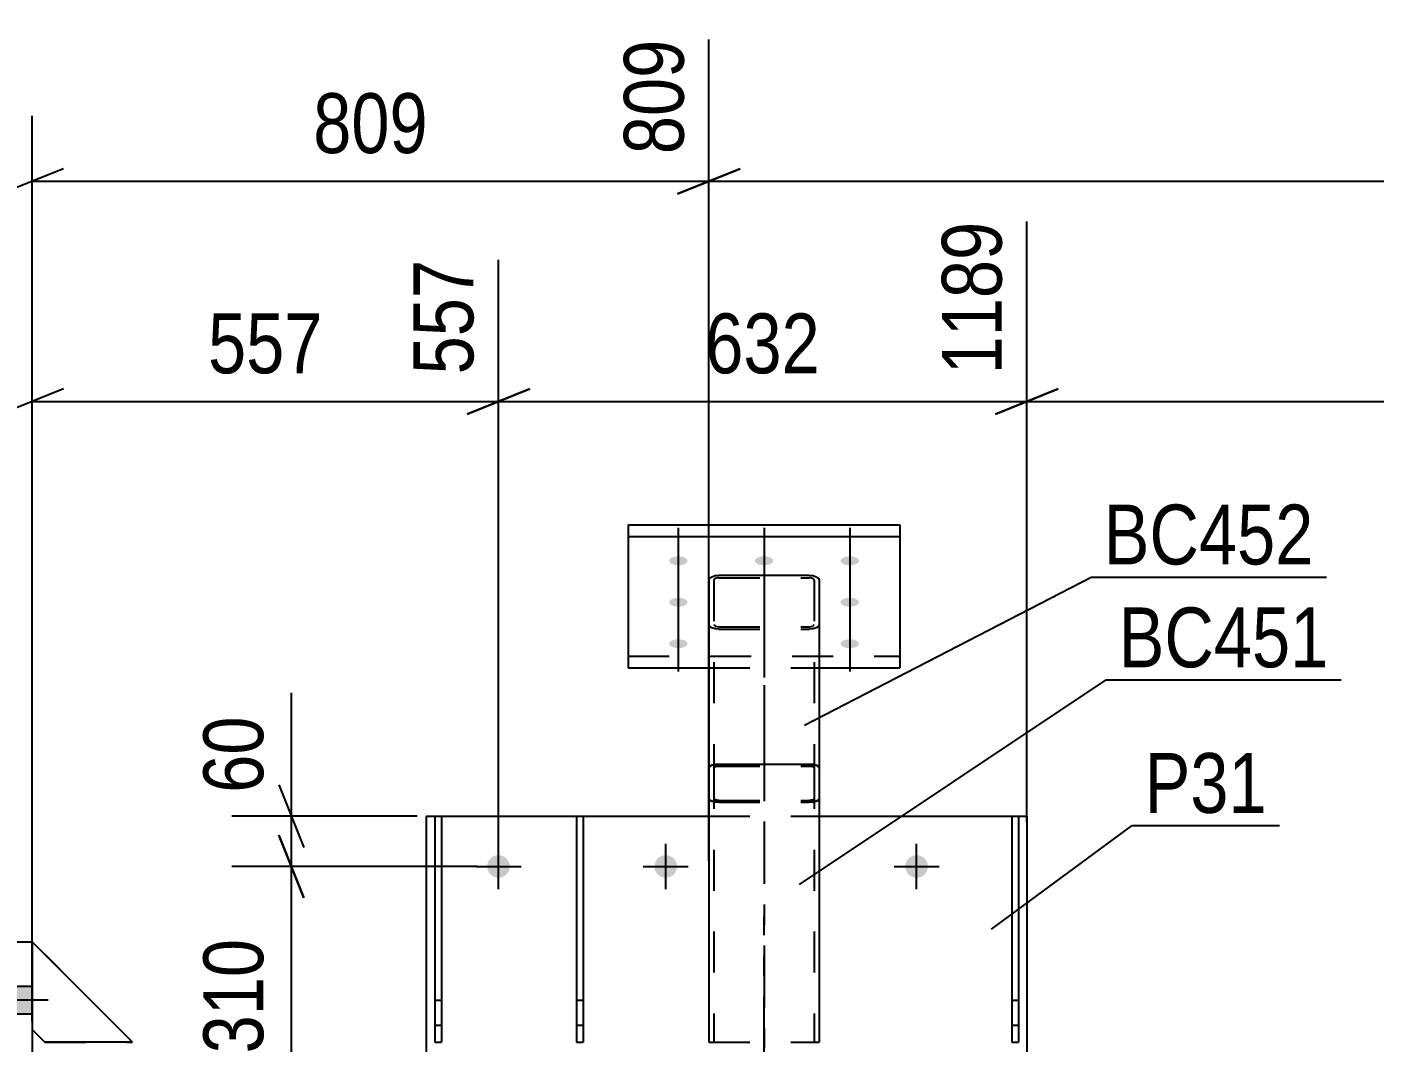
# Model space of a CAD drawing. Header units: millimetres. Extents: x -93 to 748, y -451 to 143.
# Drawn here: x -55.3 to 9.2, y -237.1 to -188.6 of the extents above; entities that cross this region are included whole.
import ezdxf

# ---------------------------------------------------------------- set-up
doc = ezdxf.new("R2010")
doc.units = ezdxf.units.MM
doc.linetypes.add('DXK_LINE_DOT2', pattern=[3.9198, 1.9599, -1.9599])
doc.linetypes.add('DXK_LINE_DOT3', pattern=[5.9187, 2.979, -0.9799, 0.9799, -0.9799])
doc.styles.add('Arial Narrow', font='ARIALN.TTF', dxfattribs={"height": 0.2})

# ---------------------------------------------------------------- blocks, each defined once
blk = doc.blocks.new('Part-761544515-2411 - 2218')
at = {"color": 2, "linetype": 'Continuous'}
for p, q in [((-8.153, -226.32), (-7.833, -226.32)), ((-8.153, -226.32), (-8.153, -237.12)), ((-7.833, -226.32), (-7.833, -237.12)), ((-8.153, -235.12), (-7.833, -235.12)), ((-8.153, -237.12), (-7.833, -237.12))]:
    blk.add_line(p, q, dxfattribs=at)
at = {"color": 7, "linetype": 'DXK_LINE_DOT2'}
blk.add_line((-8.153, -236.32), (-7.833, -236.32), dxfattribs=at)
blk = doc.blocks.new('Part-761544515-2421 - 2218')
at = {"color": 2, "linetype": 'Continuous'}
for p, q in [((-28.973, -226.32), (-28.653, -226.32)), ((-28.973, -226.32), (-28.973, -237.12)), ((-28.653, -226.32), (-28.653, -237.12)), ((-28.973, -235.12), (-28.653, -235.12)), ((-28.973, -237.12), (-28.653, -237.12))]:
    blk.add_line(p, q, dxfattribs=at)
at = {"color": 7, "linetype": 'DXK_LINE_DOT2'}
blk.add_line((-28.973, -236.32), (-28.653, -236.32), dxfattribs=at)
blk = doc.blocks.new('Bolt-761544515-2227 - 2218')
at = {"linetype": 'Continuous'}
for points in [[(-56, -234.461), (-56, -235.781), (-55, -235.781), (-55, -234.461)], [(-56, -234.461), (-56, -235.781), (-55, -235.781), (-55, -234.461)], [(-56, -234.461), (-56, -235.781), (-55, -235.781), (-55, -234.461)], [(-56, -234.461), (-56, -235.781), (-55, -235.781), (-55, -234.461)], [(-56, -240.461), (-56, -241.781), (-55, -241.781), (-55, -240.461)], [(-56, -240.461), (-56, -241.781), (-55, -241.781), (-55, -240.461)], [(-56, -246.461), (-56, -247.781), (-55, -247.781), (-55, -246.461)], [(-56, -246.461), (-56, -247.781), (-55, -247.781), (-55, -246.461)], [(-56, -246.461), (-56, -247.781), (-55, -247.781), (-55, -246.461)], [(-56, -246.461), (-56, -247.781), (-55, -247.781), (-55, -246.461)]]:
    blk.add_hatch(color=1, dxfattribs=at).paths.add_polyline_path(points)
at = {"color": 1, "linetype": 'Continuous'}
for p, q in [((-55, -234.461), (-56, -234.461)), ((-55, -234.461), (-56, -234.461)), ((-55, -234.461), (-56, -234.461)), ((-55, -234.461), (-56, -234.461)), ((-54.24, -235.121), (-59, -235.121)), ((-54.24, -235.121), (-59, -235.121)), ((-54.24, -235.121), (-59, -235.121)), ((-54.24, -235.121), (-59, -235.121)), ((-55, -235.781), (-56, -235.781)), ((-55, -235.781), (-56, -235.781)), ((-55, -235.781), (-56, -235.781)), ((-55, -235.781), (-56, -235.781)), ((-55, -240.461), (-56, -240.461)), ((-55, -240.461), (-56, -240.461)), ((-54.24, -241.121), (-59, -241.121)), ((-54.24, -241.121), (-59, -241.121)), ((-55, -241.781), (-56, -241.781)), ((-55, -241.781), (-56, -241.781)), ((-55, -246.461), (-56, -246.461)), ((-55, -246.461), (-56, -246.461)), ((-55, -246.461), (-56, -246.461)), ((-55, -246.461), (-56, -246.461)), ((-54.24, -247.121), (-59, -247.121)), ((-54.24, -247.121), (-59, -247.121)), ((-54.24, -247.121), (-59, -247.121)), ((-54.24, -247.121), (-59, -247.121)), ((-55, -247.781), (-56, -247.781)), ((-55, -247.781), (-56, -247.781)), ((-55, -247.781), (-56, -247.781)), ((-55, -247.781), (-56, -247.781))]:
    blk.add_line(p, q, dxfattribs=at)
blk = doc.blocks.new('Bolt-761544515-2231 - 2218')
at = {"linetype": 'Continuous'}
for points in [[(-32.701, -228.18, -1), (-32.702, -229.26, -1)], [(-24.701, -228.18, -1), (-24.702, -229.26, -1)], [(-12.701, -228.18, -1), (-12.702, -229.26, -1)]]:
    blk.add_hatch(color=1, dxfattribs=at).paths.add_polyline_path(points)
at = {"color": 1, "linetype": 'Continuous'}
for p, q in [((-32.702, -229.8), (-32.702, -227.64)), ((-24.702, -229.8), (-24.702, -227.64)), ((-12.702, -229.8), (-12.702, -227.64)), ((-33.782, -228.72), (-31.622, -228.72)), ((-25.782, -228.72), (-23.622, -228.72)), ((-13.782, -228.72), (-11.622, -228.72))]:
    blk.add_line(p, q, dxfattribs=at)
blk = doc.blocks.new('Part-761544515-2358 - 2218')
at = {"color": 2, "linetype": 'Continuous'}
for p, q in [((-36.152, -226.32), (-36.152, -226.32)), ((-36.152, -226.32), (-36.152, -237.121)), ((-36.152, -226.32), (-35.752, -226.32)), ((-35.432, -226.32), (-28.973, -226.32)), ((-28.653, -226.32), (-22.64, -226.32)), ((-17.36, -226.32), (-8.153, -226.32)), ((-7.833, -226.32), (-7.433, -226.32)), ((-7.433, -226.32), (-7.433, -237.121)), ((-36.152, -255.92), (-36.152, -245.121)), ((-7.433, -255.92), (-7.433, -245.121)), ((-36.152, -255.92), (-36.152, -255.92)), ((-36.152, -255.92), (-35.752, -255.92)), ((-35.432, -255.92), (-28.973, -255.92)), ((-28.653, -255.92), (-22.64, -255.92)), ((-17.36, -255.92), (-8.153, -255.92)), ((-7.833, -255.92), (-7.433, -255.92))]:
    blk.add_line(p, q, dxfattribs=at)
at = {"color": 7, "linetype": 'DXK_LINE_DOT2'}
for p, q in [((-36.152, -226.32), (-36.152, -255.92)), ((-36.152, -226.32), (-36.152, -226.32)), ((-35.752, -226.32), (-35.432, -226.32)), ((-28.973, -226.32), (-28.653, -226.32)), ((-22.64, -226.32), (-17.36, -226.32)), ((-8.153, -226.32), (-7.833, -226.32)), ((-7.433, -226.32), (-7.433, -255.92)), ((-36.152, -237.121), (-36.152, -245.121)), ((-7.433, -237.121), (-7.433, -245.121)), ((-36.152, -255.92), (-36.152, -255.92)), ((-35.752, -255.92), (-35.432, -255.92)), ((-28.973, -255.92), (-28.653, -255.92)), ((-22.64, -255.92), (-17.36, -255.92)), ((-8.153, -255.92), (-7.833, -255.92))]:
    blk.add_line(p, q, dxfattribs=at)
blk = doc.blocks.new('Part-761544515-2302 - 2218')
at = {"color": 2, "linetype": 'Continuous'}
for p, q in [((-56, -249.921), (-56, -232.321)), ((-56, -232.321), (-55, -232.321)), ((-55, -232.321), (-55, -249.921)), ((-55, -249.921), (-56, -249.921))]:
    blk.add_line(p, q, dxfattribs=at)
blk = doc.blocks.new('Part-761544515-2416 - 2218')
at = {"color": 2, "linetype": 'Continuous'}
for p, q in [((-35.752, -226.32), (-35.432, -226.32)), ((-35.752, -226.32), (-35.752, -237.12)), ((-35.432, -226.32), (-35.432, -237.12)), ((-35.752, -235.12), (-35.432, -235.12)), ((-35.752, -237.12), (-35.432, -237.12))]:
    blk.add_line(p, q, dxfattribs=at)
at = {"color": 7, "linetype": 'DXK_LINE_DOT2'}
blk.add_line((-35.752, -236.32), (-35.432, -236.32), dxfattribs=at)
blk = doc.blocks.new('Part-761544515-2313 - 2218')
at = {"color": 2, "linetype": 'Continuous'}
for p, q in [((-26.5, -212.378), (-13.5, -212.378)), ((-26.5, -212.378), (-26.5, -219.226)), ((-13.5, -212.378), (-13.5, -219.226)), ((-26.5, -212.938), (-13.5, -212.938)), ((-26.5, -219.226), (-22.64, -219.226)), ((-17.36, -219.226), (-13.5, -219.226))]:
    blk.add_line(p, q, dxfattribs=at)
at = {"color": 7, "linetype": 'DXK_LINE_DOT2'}
for p, q in [((-26.5, -218.666), (-13.5, -218.666)), ((-22.64, -219.226), (-17.36, -219.226))]:
    blk.add_line(p, q, dxfattribs=at)
blk = doc.blocks.new('Bolt-761544515-2260 - 2218')
at = {"linetype": 'Continuous'}
for points in [[(-24.1, -213.886), (-24.008, -213.891), (-23.921, -213.905), (-23.841, -213.927), (-23.773, -213.957), (-23.718, -213.993), (-23.681, -214.033), (-23.662, -214.077), (-23.662, -214.121), (-23.681, -214.165), (-23.718, -214.205), (-23.773, -214.241), (-23.841, -214.271), (-23.921, -214.293), (-24.008, -214.307), (-24.1, -214.312), (-24.191, -214.307), (-24.279, -214.293), (-24.358, -214.271), (-24.427, -214.241), (-24.481, -214.205), (-24.518, -214.165), (-24.537, -214.121), (-24.537, -214.077), (-24.518, -214.033), (-24.481, -213.993), (-24.427, -213.957), (-24.358, -213.927), (-24.279, -213.905), (-24.191, -213.891)], [(-20, -213.886), (-19.908, -213.891), (-19.821, -213.905), (-19.741, -213.927), (-19.673, -213.957), (-19.618, -213.993), (-19.581, -214.033), (-19.562, -214.077), (-19.562, -214.121), (-19.581, -214.165), (-19.618, -214.205), (-19.673, -214.241), (-19.741, -214.271), (-19.821, -214.293), (-19.908, -214.307), (-20, -214.312), (-20.091, -214.307), (-20.179, -214.293), (-20.258, -214.271), (-20.327, -214.241), (-20.381, -214.205), (-20.418, -214.165), (-20.437, -214.121), (-20.437, -214.077), (-20.418, -214.033), (-20.381, -213.993), (-20.327, -213.957), (-20.258, -213.927), (-20.179, -213.905), (-20.091, -213.891)], [(-15.9, -213.886), (-15.808, -213.891), (-15.721, -213.905), (-15.641, -213.927), (-15.573, -213.957), (-15.518, -213.993), (-15.481, -214.033), (-15.462, -214.077), (-15.462, -214.121), (-15.481, -214.165), (-15.518, -214.205), (-15.573, -214.241), (-15.641, -214.271), (-15.721, -214.293), (-15.808, -214.307), (-15.9, -214.312), (-15.991, -214.307), (-16.079, -214.293), (-16.158, -214.271), (-16.227, -214.241), (-16.281, -214.205), (-16.318, -214.165), (-16.337, -214.121), (-16.337, -214.077), (-16.318, -214.033), (-16.281, -213.993), (-16.227, -213.957), (-16.158, -213.927), (-16.079, -213.905), (-15.991, -213.891)], [(-24.1, -215.869), (-24.008, -215.874), (-23.921, -215.888), (-23.841, -215.91), (-23.773, -215.94), (-23.718, -215.976), (-23.681, -216.016), (-23.662, -216.06), (-23.662, -216.104), (-23.681, -216.148), (-23.718, -216.188), (-23.773, -216.224), (-23.841, -216.254), (-23.921, -216.276), (-24.008, -216.29), (-24.1, -216.295), (-24.191, -216.29), (-24.279, -216.276), (-24.358, -216.254), (-24.427, -216.224), (-24.481, -216.188), (-24.518, -216.148), (-24.537, -216.104), (-24.537, -216.06), (-24.518, -216.016), (-24.481, -215.976), (-24.427, -215.94), (-24.358, -215.91), (-24.279, -215.888), (-24.191, -215.874)], [(-15.9, -215.869), (-15.808, -215.874), (-15.721, -215.888), (-15.641, -215.91), (-15.573, -215.94), (-15.518, -215.976), (-15.481, -216.016), (-15.462, -216.06), (-15.462, -216.104), (-15.481, -216.148), (-15.518, -216.188), (-15.573, -216.224), (-15.641, -216.254), (-15.721, -216.276), (-15.808, -216.29), (-15.9, -216.295), (-15.991, -216.29), (-16.079, -216.276), (-16.158, -216.254), (-16.227, -216.224), (-16.281, -216.188), (-16.318, -216.148), (-16.337, -216.104), (-16.337, -216.06), (-16.318, -216.016), (-16.281, -215.976), (-16.227, -215.94), (-16.158, -215.91), (-16.079, -215.888), (-15.991, -215.874)], [(-24.1, -217.852), (-24.008, -217.857), (-23.921, -217.871), (-23.841, -217.893), (-23.773, -217.923), (-23.718, -217.959), (-23.681, -217.999), (-23.662, -218.043), (-23.662, -218.087), (-23.681, -218.131), (-23.718, -218.171), (-23.773, -218.207), (-23.841, -218.237), (-23.921, -218.259), (-24.008, -218.273), (-24.1, -218.278), (-24.191, -218.273), (-24.279, -218.259), (-24.358, -218.237), (-24.427, -218.207), (-24.481, -218.171), (-24.518, -218.131), (-24.537, -218.087), (-24.537, -218.043), (-24.518, -217.999), (-24.481, -217.959), (-24.427, -217.923), (-24.358, -217.893), (-24.279, -217.871), (-24.191, -217.857)], [(-15.9, -217.852), (-15.808, -217.857), (-15.721, -217.871), (-15.641, -217.893), (-15.573, -217.923), (-15.518, -217.959), (-15.481, -217.999), (-15.462, -218.043), (-15.462, -218.087), (-15.481, -218.131), (-15.518, -218.171), (-15.573, -218.207), (-15.641, -218.237), (-15.721, -218.259), (-15.808, -218.273), (-15.9, -218.278), (-15.991, -218.273), (-16.079, -218.259), (-16.158, -218.237), (-16.227, -218.207), (-16.281, -218.171), (-16.318, -218.131), (-16.337, -218.087), (-16.337, -218.043), (-16.318, -217.999), (-16.281, -217.959), (-16.227, -217.923), (-16.158, -217.893), (-16.079, -217.871), (-15.991, -217.857)]]:
    blk.add_hatch(color=1, dxfattribs=at).paths.add_polyline_path(points)
at = {"color": 1, "linetype": 'Continuous'}
for p, q in [((-24.1, -212.524), (-24.1, -215.429)), ((-20, -212.524), (-20, -215.429)), ((-15.9, -212.524), (-15.9, -215.429)), ((-24.1, -214.507), (-24.1, -217.412)), ((-15.9, -214.507), (-15.9, -217.412)), ((-24.1, -216.489), (-24.1, -219.395)), ((-15.9, -216.489), (-15.9, -219.395))]:
    blk.add_line(p, q, dxfattribs=at)
at = {"color": 1, "linetype": 'DXK_LINE_DOT2'}
blk.add_line((-20, -216.489), (-20, -219.395), dxfattribs=at)
blk = doc.blocks.new('Part-761544515-2333 - 2218')
at = {"color": 7, "linetype": 'DXK_LINE_DOT3'}
blk.add_line((-20, -267.52), (-20, -231.12), dxfattribs=at)
at = {"color": 2, "linetype": 'Continuous'}
for p, q in [((-22.64, -258.276), (-22.64, -245.12)), ((-17.36, -258.276), (-17.36, -245.12)), ((-22.603, -258.341), (-22.64, -258.276)), ((-22.499, -258.395), (-22.603, -258.341)), ((-17.396, -258.341), (-17.5, -258.395)), ((-17.36, -258.276), (-17.396, -258.341)), ((-22.343, -258.432), (-22.499, -258.395)), ((-22.16, -258.444), (-22.343, -258.432)), ((-22.16, -258.444), (-17.84, -258.444)), ((-17.656, -258.432), (-17.84, -258.444)), ((-17.5, -258.395), (-17.656, -258.432))]:
    blk.add_line(p, q, dxfattribs=at)
at = {"color": 7, "linetype": 'DXK_LINE_DOT2'}
for p, q in [((-22.64, -245.12), (-17.36, -245.12)), ((-22.4, -258.276), (-22.4, -245.12)), ((-17.6, -258.276), (-17.6, -245.12)), ((-22.64, -256.764), (-22.603, -256.7)), ((-22.603, -256.7), (-22.499, -256.645)), ((-22.499, -256.645), (-22.343, -256.609)), ((-22.381, -256.732), (-22.4, -256.764)), ((-22.329, -256.705), (-22.381, -256.732)), ((-22.343, -256.609), (-22.16, -256.596)), ((-22.251, -256.686), (-22.329, -256.705)), ((-22.16, -256.68), (-22.251, -256.686)), ((-22.16, -256.596), (-17.84, -256.596)), ((-22.16, -256.68), (-17.84, -256.68)), ((-17.84, -256.596), (-17.656, -256.609)), ((-17.748, -256.686), (-17.84, -256.68)), ((-17.67, -256.705), (-17.748, -256.686)), ((-17.618, -256.732), (-17.67, -256.705)), ((-17.656, -256.609), (-17.5, -256.645)), ((-17.6, -256.764), (-17.618, -256.732)), ((-17.5, -256.645), (-17.396, -256.7)), ((-17.396, -256.7), (-17.36, -256.764)), ((-22.4, -258.276), (-22.381, -258.309)), ((-22.381, -258.309), (-22.329, -258.336)), ((-22.329, -258.336), (-22.251, -258.354)), ((-22.251, -258.354), (-22.16, -258.36)), ((-17.84, -258.36), (-17.748, -258.354)), ((-17.748, -258.354), (-17.67, -258.336)), ((-17.67, -258.336), (-17.618, -258.309)), ((-17.618, -258.309), (-17.6, -258.276)), ((-22.16, -258.36), (-17.84, -258.36))]:
    blk.add_line(p, q, dxfattribs=at)
blk = doc.blocks.new('Part-761544515-2338 - 2218')
at = {"color": 2, "linetype": 'Continuous'}
for p, q in [((-22.64, -215.025), (-22.603, -214.935)), ((-22.64, -215.025), (-22.64, -223.999)), ((-22.603, -214.935), (-22.499, -214.858)), ((-22.499, -214.858), (-22.343, -214.807)), ((-22.343, -214.807), (-22.16, -214.79)), ((-22.16, -214.79), (-17.84, -214.79)), ((-17.84, -214.79), (-17.656, -214.807)), ((-17.656, -214.807), (-17.5, -214.858)), ((-17.5, -214.858), (-17.396, -214.935)), ((-17.396, -214.935), (-17.36, -215.025)), ((-17.36, -215.025), (-17.36, -223.999)), ((-22.603, -223.936), (-22.64, -223.999)), ((-22.499, -223.882), (-22.603, -223.936)), ((-22.343, -223.847), (-22.499, -223.882)), ((-22.16, -223.834), (-22.343, -223.847)), ((-22.16, -223.834), (-17.84, -223.834)), ((-17.656, -223.847), (-17.84, -223.834)), ((-17.5, -223.882), (-17.656, -223.847)), ((-17.396, -223.936), (-17.5, -223.882)), ((-17.36, -223.999), (-17.396, -223.936))]:
    blk.add_line(p, q, dxfattribs=at)
at = {"color": 7, "linetype": 'DXK_LINE_DOT2'}
for p, q in [((-22.381, -214.98), (-22.4, -215.025)), ((-22.4, -215.025), (-22.4, -225.48)), ((-22.329, -214.941), (-22.381, -214.98)), ((-22.251, -214.916), (-22.329, -214.941)), ((-22.16, -214.907), (-22.251, -214.916)), ((-22.16, -214.907), (-17.84, -214.907)), ((-17.748, -214.916), (-17.84, -214.907)), ((-17.67, -214.941), (-17.748, -214.916)), ((-17.618, -214.98), (-17.67, -214.941)), ((-17.6, -215.025), (-17.618, -214.98)), ((-17.6, -215.025), (-17.6, -225.48)), ((-22.603, -217.229), (-22.64, -217.139)), ((-22.499, -217.306), (-22.603, -217.229)), ((-22.343, -217.357), (-22.499, -217.306)), ((-22.4, -217.139), (-22.381, -217.184)), ((-22.381, -217.184), (-22.329, -217.223)), ((-22.16, -217.374), (-22.343, -217.357)), ((-22.329, -217.223), (-22.251, -217.248)), ((-22.251, -217.248), (-22.16, -217.257)), ((-22.16, -217.257), (-17.84, -217.257)), ((-22.16, -217.374), (-17.84, -217.374)), ((-17.84, -217.257), (-17.748, -217.248)), ((-17.656, -217.357), (-17.84, -217.374)), ((-17.748, -217.248), (-17.67, -217.223)), ((-17.67, -217.223), (-17.618, -217.184)), ((-17.5, -217.306), (-17.656, -217.357)), ((-17.618, -217.184), (-17.6, -217.139)), ((-17.396, -217.229), (-17.5, -217.306)), ((-17.36, -217.139), (-17.396, -217.229)), ((-22.64, -223.999), (-22.64, -225.48)), ((-22.4, -223.999), (-22.381, -223.967)), ((-22.381, -223.967), (-22.329, -223.94)), ((-22.329, -223.94), (-22.251, -223.923)), ((-22.251, -223.923), (-22.16, -223.916)), ((-22.16, -223.916), (-17.84, -223.916)), ((-17.84, -223.916), (-17.748, -223.923)), ((-17.748, -223.923), (-17.67, -223.94)), ((-17.67, -223.94), (-17.656, -223.948)), ((-17.656, -223.948), (-17.618, -223.967)), ((-17.618, -223.967), (-17.6, -223.999)), ((-17.36, -223.999), (-17.36, -225.48)), ((-22.64, -225.48), (-22.603, -225.543)), ((-22.381, -225.511), (-22.4, -225.48)), ((-17.618, -225.511), (-17.6, -225.48)), ((-17.396, -225.543), (-17.36, -225.48)), ((-22.603, -225.543), (-22.499, -225.596)), ((-22.499, -225.596), (-22.343, -225.632)), ((-22.329, -225.538), (-22.381, -225.511)), ((-22.343, -225.632), (-22.16, -225.644)), ((-22.251, -225.556), (-22.329, -225.538)), ((-22.16, -225.562), (-22.251, -225.556)), ((-22.16, -225.562), (-17.84, -225.562)), ((-22.16, -225.644), (-17.84, -225.644)), ((-17.748, -225.556), (-17.84, -225.562)), ((-17.84, -225.644), (-17.656, -225.632)), ((-17.67, -225.538), (-17.748, -225.556)), ((-17.67, -225.538), (-17.656, -225.531)), ((-17.656, -225.531), (-17.618, -225.511)), ((-17.656, -225.632), (-17.5, -225.596)), ((-17.5, -225.596), (-17.396, -225.543))]:
    blk.add_line(p, q, dxfattribs=at)
at = {"color": 7, "linetype": 'DXK_LINE_DOT3'}
blk.add_line((-20, -216.082), (-20, -224.739), dxfattribs=at)
blk = doc.blocks.new('Part-761544515-2343 - 2218')
at = {"color": 7, "linetype": 'DXK_LINE_DOT3'}
blk.add_line((-20, -214.739), (-20, -251.12), dxfattribs=at)
at = {"color": 2, "linetype": 'Continuous'}
for p, q in [((-22.64, -223.999), (-22.603, -223.936)), ((-22.64, -223.999), (-22.64, -237.12)), ((-22.603, -223.936), (-22.499, -223.882)), ((-22.499, -223.882), (-22.343, -223.847)), ((-22.343, -223.847), (-22.16, -223.834)), ((-22.16, -223.834), (-17.84, -223.834)), ((-17.84, -223.834), (-17.656, -223.847)), ((-17.656, -223.847), (-17.5, -223.882)), ((-17.5, -223.882), (-17.396, -223.936)), ((-17.396, -223.936), (-17.36, -223.999)), ((-17.36, -223.999), (-17.36, -237.12))]:
    blk.add_line(p, q, dxfattribs=at)
at = {"color": 7, "linetype": 'DXK_LINE_DOT2'}
for p, q in [((-22.381, -223.967), (-22.4, -223.999)), ((-22.4, -223.999), (-22.4, -237.12)), ((-22.329, -223.94), (-22.381, -223.967)), ((-22.251, -223.923), (-22.329, -223.94)), ((-22.16, -223.916), (-22.251, -223.923)), ((-22.16, -223.916), (-17.84, -223.916)), ((-17.748, -223.923), (-17.84, -223.916)), ((-17.67, -223.94), (-17.748, -223.923)), ((-17.618, -223.967), (-17.67, -223.94)), ((-17.6, -223.999), (-17.618, -223.967)), ((-17.6, -223.999), (-17.6, -237.12)), ((-22.603, -225.543), (-22.64, -225.48)), ((-22.4, -225.48), (-22.381, -225.511)), ((-17.618, -225.511), (-17.6, -225.48)), ((-17.36, -225.48), (-17.396, -225.543)), ((-22.499, -225.596), (-22.603, -225.543)), ((-22.343, -225.632), (-22.499, -225.596)), ((-22.381, -225.511), (-22.329, -225.538)), ((-22.16, -225.644), (-22.343, -225.632)), ((-22.329, -225.538), (-22.251, -225.556)), ((-22.251, -225.556), (-22.16, -225.562)), ((-22.16, -225.562), (-17.84, -225.562)), ((-22.16, -225.644), (-17.84, -225.644)), ((-17.84, -225.562), (-17.748, -225.556)), ((-17.656, -225.632), (-17.84, -225.644)), ((-17.748, -225.556), (-17.67, -225.538)), ((-17.67, -225.538), (-17.656, -225.531)), ((-17.656, -225.531), (-17.618, -225.511)), ((-17.5, -225.596), (-17.656, -225.632)), ((-17.396, -225.543), (-17.5, -225.596)), ((-22.64, -237.12), (-17.36, -237.12))]:
    blk.add_line(p, q, dxfattribs=at)
blk = doc.blocks.new('Part-761544515-2430 - 2218')
at = {"color": 7, "linetype": 'DXK_LINE_DOT2'}
for p, q in [((-50.199, -237.12), (-54.999, -232.32)), ((-54.999, -232.32), (-54.999, -236.52)), ((-54.999, -236.52), (-54.399, -237.12)), ((-54.399, -237.12), (-50.199, -237.12))]:
    blk.add_line(p, q, dxfattribs=at)
blk = doc.blocks.new('Part-761544515-2433 - 2218')
at = {"color": 2, "linetype": 'Continuous'}
for p, q in [((-50.199, -237.12), (-54.999, -232.32)), ((-54.999, -232.32), (-54.999, -236.52)), ((-54.999, -236.52), (-54.399, -237.12)), ((-50.199, -237.12), (-54.399, -237.12))]:
    blk.add_line(p, q, dxfattribs=at)
blk = doc.blocks.new('Part-761544515-2436 - 2218')
at = {"color": 7, "linetype": 'DXK_LINE_DOT2'}
for p, q in [((-50.199, -237.12), (-54.999, -232.32)), ((-54.999, -232.32), (-54.999, -236.52)), ((-54.999, -236.52), (-54.399, -237.12)), ((-54.399, -237.12), (-50.199, -237.12))]:
    blk.add_line(p, q, dxfattribs=at)
blk = doc.blocks.new('StraightDimension-761544515-2535 - 2218')
at = {"color": 7, "linetype": 'Continuous'}
for p, q in [((-7.433, -226.584), (-7.433, -197.867)), ((-5.933, -205.88), (-8.933, -207.08)), ((-7.433, -206.48), (679.001, -206.48))]:
    blk.add_line(p, q, dxfattribs=at)
blk = doc.blocks.new('StraightDimension-761544515-2553 - 2218')
at = {"color": 7, "linetype": 'Continuous'}
for p, q in [((-7.433, -226.584), (-7.433, -197.867)), ((-32.702, -227.72), (-32.702, -199.696)), ((-31.202, -205.88), (-34.202, -207.08)), ((-8.933, -207.08), (-5.933, -205.88)), ((-32.702, -206.48), (-7.433, -206.48))]:
    blk.add_line(p, q, dxfattribs=at)
at = {"color": 0}
blk.add_wipeout([(-16.725, -205.73), (-16.725, -201.53), (-23.409, -201.53), (-23.409, -205.73)], dxfattribs=at)
at = {"color": 3, "style": 'Arial Narrow'}
blk.add_text('632', height=2.8633, dxfattribs=at).set_placement((-22.809, -205.13))
at = {"color": 0, "linetype": 'Continuous'}
blk.add_wipeout([(-8.033, -197.267), (-12.233, -197.267), (-12.233, -205.78), (-8.033, -205.78)], dxfattribs=at)
at = {"color": 3, "linetype": 'Continuous', "style": 'Arial Narrow'}
blk.add_text('1189', height=2.8633, rotation=90.00021, dxfattribs=at).set_placement((-8.633, -205.18))
blk = doc.blocks.new('StraightDimension-761544515-2573 - 2218')
at = {"color": 7, "linetype": 'Continuous'}
for p, q in [((-32.702, -227.72), (-32.702, -199.696)), ((-54.999, -236.12), (-54.999, -203.352)), ((-53.499, -205.88), (-56.499, -207.08)), ((-34.202, -207.08), (-31.202, -205.88)), ((-54.999, -206.48), (-32.702, -206.48))]:
    blk.add_line(p, q, dxfattribs=at)
at = {"color": 0}
blk.add_wipeout([(-40.508, -205.73), (-40.508, -201.53), (-47.192, -201.53), (-47.192, -205.73)], dxfattribs=at)
at = {"color": 3, "style": 'Arial Narrow'}
blk.add_text('557', height=2.8633, dxfattribs=at).set_placement((-46.592, -205.13))
at = {"color": 0, "linetype": 'Continuous'}
for points in [[(-33.302, -199.096), (-37.502, -199.096), (-37.502, -205.78), (-33.302, -205.78)], [(-55.599, -202.752), (-59.799, -202.752), (-59.799, -205.78), (-55.599, -205.78)]]:
    blk.add_wipeout(points, dxfattribs=at)
at = {"color": 3, "linetype": 'Continuous', "style": 'Arial Narrow'}
for s, height, p in [('557', 2.8633, (-33.902, -205.18)), ('0', 2.863, (-56.199, -205.18))]:
    blk.add_text(s, height=height, rotation=90.00021, dxfattribs=at).set_placement(p)
blk = doc.blocks.new('StraightDimension-761544515-2861 - 2218')
at = {"color": 7, "linetype": 'Continuous'}
for p, q in [((-42.602, -226.32), (-42.602, -220.414)), ((-42.602, -226.32), (-42.602, -220.414)), ((-43.202, -224.82), (-42.002, -227.82)), ((-36.592, -226.32), (-45.452, -226.32)), ((-42.602, -228.72), (-42.602, -226.32)), ((-42.002, -230.22), (-43.202, -227.22)), ((-33.702, -228.72), (-45.452, -228.72))]:
    blk.add_line(p, q, dxfattribs=at)
at = {"color": 0}
blk.add_wipeout([(-43.352, -220.939), (-47.552, -220.939), (-47.552, -225.795), (-43.352, -225.795)], dxfattribs=at)
at = {"color": 3, "style": 'Arial Narrow'}
blk.add_text('60', height=2.8633, rotation=90.00021, dxfattribs=at).set_placement((-43.952, -225.195))
blk = doc.blocks.new('StraightDimension-761544515-2896 - 2218')
at = {"color": 7, "linetype": 'Continuous'}
for p, q in [((-43.202, -227.22), (-42.002, -230.22)), ((-33.702, -228.72), (-45.452, -228.72)), ((-42.602, -241.12), (-42.602, -228.72)), ((-42.002, -242.62), (-43.202, -239.62)), ((-33.704, -241.12), (-45.452, -241.12))]:
    blk.add_line(p, q, dxfattribs=at)
at = {"color": 0}
blk.add_wipeout([(-43.352, -231.578), (-47.552, -231.578), (-47.552, -238.262), (-43.352, -238.262)], dxfattribs=at)
at = {"color": 3, "style": 'Arial Narrow'}
blk.add_text('310', height=2.8633, rotation=90.00021, dxfattribs=at).set_placement((-43.952, -237.662))
blk = doc.blocks.new('StraightDimension-761544515-13523 - 2218')
at = {"color": 7, "linetype": 'Continuous'}
for p, q in [((-22.64, -228.446), (-22.64, -189.16)), ((-21.14, -195.345), (-24.14, -196.545)), ((-22.64, -195.945), (217.36, -195.945))]:
    blk.add_line(p, q, dxfattribs=at)
blk = doc.blocks.new('StraightDimension-761544515-13524 - 2218')
at = {"color": 7, "linetype": 'Continuous'}
for p, q in [((-22.64, -228.446), (-22.64, -189.16)), ((-54.999, -236.12), (-54.999, -192.817)), ((-53.499, -195.345), (-56.499, -196.545)), ((-24.14, -196.545), (-21.14, -195.345)), ((-54.999, -195.945), (-22.64, -195.945))]:
    blk.add_line(p, q, dxfattribs=at)
at = {"color": 0}
blk.add_wipeout([(-35.477, -195.195), (-35.477, -190.995), (-42.161, -190.995), (-42.161, -195.195)], dxfattribs=at)
at = {"color": 3, "style": 'Arial Narrow'}
blk.add_text('809', height=2.8633, dxfattribs=at).set_placement((-41.561, -194.595))
at = {"color": 0, "linetype": 'Continuous'}
for points in [[(-23.24, -188.56), (-27.44, -188.561), (-27.44, -195.245), (-23.24, -195.245)], [(-55.599, -192.217), (-59.799, -192.217), (-59.799, -195.245), (-55.599, -195.245)]]:
    blk.add_wipeout(points, dxfattribs=at)
at = {"color": 3, "linetype": 'Continuous', "style": 'Arial Narrow'}
for s, height, p in [('809', 2.8633, (-23.84, -194.645)), ('0', 2.863, (-56.199, -194.645))]:
    blk.add_text(s, height=height, rotation=90.00021, dxfattribs=at).set_placement(p)
blk = doc.blocks.new('Mark-761544515-2334 - 2218')
at = {"color": 30, "linetype": 'Continuous'}
for p, q in [((-18.068, -221.962), (-4.355, -214.874)), ((-4.355, -214.874), (6.893, -214.874))]:
    blk.add_line(p, q, dxfattribs=at)
at = {"color": 0}
blk.add_wipeout([(6.293, -214.274), (6.293, -211.274), (-3.755, -211.274), (-3.755, -214.274)], dxfattribs=at)
blk.add_wipeout([(6.293, -214.274), (6.293, -211.274), (-3.755, -211.274), (-3.755, -214.274)], dxfattribs=at)
at = {"color": 3, "style": 'Arial Narrow'}
blk.add_text('BC452', height=2.8633, dxfattribs=at).set_placement((-3.755, -214.274))
blk = doc.blocks.new('Mark-761544515-2339 - 2218')
at = {"color": 30, "linetype": 'Continuous'}
for p, q in [((-18.296, -229.578), (-3.641, -219.794)), ((-3.641, -219.794), (7.608, -219.794))]:
    blk.add_line(p, q, dxfattribs=at)
at = {"color": 0}
blk.add_wipeout([(7.008, -219.194), (7.008, -216.194), (-3.041, -216.194), (-3.041, -219.194)], dxfattribs=at)
blk.add_wipeout([(7.008, -219.194), (7.008, -216.194), (-3.041, -216.194), (-3.041, -219.194)], dxfattribs=at)
at = {"color": 3, "style": 'Arial Narrow'}
blk.add_text('BC451', height=2.8633, dxfattribs=at).set_placement((-3.041, -219.194))
blk = doc.blocks.new('Mark-761544515-2354 - 2218')
at = {"color": 30, "linetype": 'Continuous'}
for p, q in [((-9.124, -231.727), (-2.399, -226.758)), ((-2.399, -226.758), (4.649, -226.758))]:
    blk.add_line(p, q, dxfattribs=at)
at = {"color": 0}
blk.add_wipeout([(4.049, -226.158), (4.049, -223.158), (-1.799, -223.158), (-1.799, -226.158)], dxfattribs=at)
blk.add_wipeout([(4.049, -226.158), (4.049, -223.158), (-1.799, -223.158), (-1.799, -226.158)], dxfattribs=at)
at = {"color": 3, "style": 'Arial Narrow'}
blk.add_text('P31', height=2.8633, dxfattribs=at).set_placement((-1.799, -226.158))

msp = doc.modelspace()

# ---------------------------------------------------------------- block references
for name in ['Part-761544515-2313 - 2218', 'Bolt-761544515-2260 - 2218', 'Part-761544515-2343 - 2218', 'Part-761544515-2338 - 2218', 'Part-761544515-2358 - 2218', 'Part-761544515-2416 - 2218', 'Part-761544515-2421 - 2218', 'Part-761544515-2411 - 2218', 'Bolt-761544515-2231 - 2218', 'Part-761544515-2333 - 2218', 'Part-761544515-2302 - 2218', 'Part-761544515-2430 - 2218', 'Part-761544515-2433 - 2218', 'Part-761544515-2436 - 2218', 'Bolt-761544515-2227 - 2218']:
    msp.add_blockref(name, (0, 0))

# ---------------------------------------------------------------- next in the draw order: block references
msp.add_blockref('StraightDimension-761544515-2535 - 2218', (0, 0))

# ---------------------------------------------------------------- next in the draw order: block references
msp.add_blockref('StraightDimension-761544515-2553 - 2218', (0, 0))

# ---------------------------------------------------------------- next in the draw order: block references
for name in ['StraightDimension-761544515-13523 - 2218', 'StraightDimension-761544515-2573 - 2218']:
    msp.add_blockref(name, (0, 0))

# ---------------------------------------------------------------- next in the draw order: block references
for name in ['Mark-761544515-2334 - 2218', 'StraightDimension-761544515-2861 - 2218']:
    msp.add_blockref(name, (0, 0))

# ---------------------------------------------------------------- next in the draw order: block references
for name in ['Mark-761544515-2339 - 2218', 'StraightDimension-761544515-2896 - 2218']:
    msp.add_blockref(name, (0, 0))

# ---------------------------------------------------------------- next in the draw order: block references
for name in ['StraightDimension-761544515-13524 - 2218', 'Mark-761544515-2354 - 2218']:
    msp.add_blockref(name, (0, 0))

doc.saveas('drawing.dxf')
